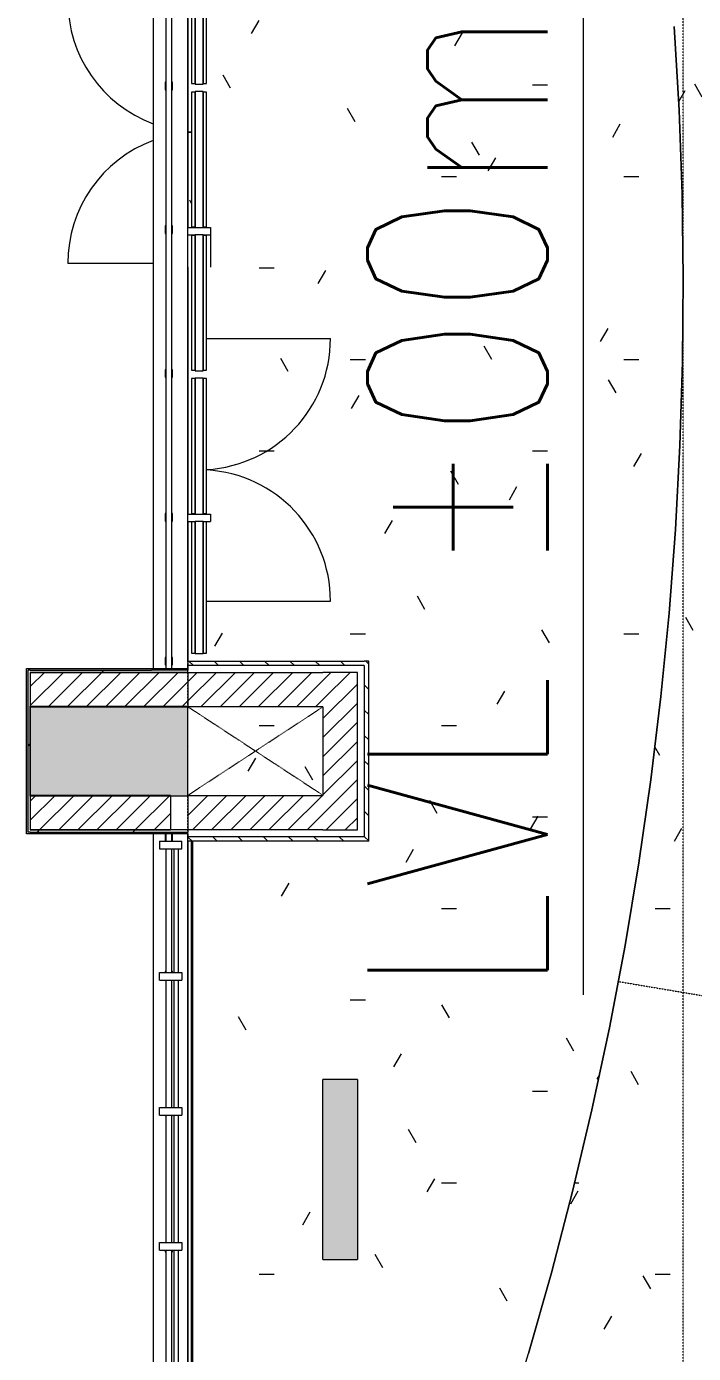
# Model space of a CAD drawing. Header units: millimetres. Extents: x -106145 to 154907, y -84585 to 152038.
# Drawn here: x 120314 to 124757, y 64092 to 72933 of the extents above; entities that cross this region are included whole.
import ezdxf

# ---------------------------------------------------------------- set-up
doc = ezdxf.new("R2010")
doc.units = ezdxf.units.MM
doc.linetypes.add('Cut Out Line', pattern=[2, 1, -1])
doc.linetypes.add('Cut Out Line _2_', pattern=[2, 1, -1])
doc.layers.add('A-DETL', color=7, linetype='Continuous', lineweight=5, true_color=0x00a600)
for name, color, linetype, lineweight in [('A-DOOR', 7, 'Continuous', 5), ('A-FLOR', 7, 'Continuous', 5), ('A-FLOR-HRAL', 7, 'Continuous', 5), ('A-FLOR-PATT', 7, 'Continuous', 5), ('A-GLAZ', 7, 'Continuous', 5), ('A-GLAZ-CURT', 7, 'Continuous', 5), ('A-GLAZ-CWMG', 7, 'Continuous', 5), ('A-WALL', 7, 'Continuous', 5), ('A-WALL-PATT', 7, 'Continuous', 5), ('G-ANNO-TEXT', 7, 'Continuous', 9), ('S-COLS', 7, 'Continuous', 5)]:
    doc.layers.add(name, color=color, linetype=linetype, lineweight=lineweight)
doc.styles.add('RomanS_B', font='', dxfattribs={"width": 0.8, "height": 1200})
doc.styles.get('RomanS_B').set_extended_font_data('RomanS', bold=True)
pattern_1 = [(45, (0, 0), (-63.63961, 63.63961), [])]
pattern_2 = [(45, (0, 0), (-318.198, 318.198), [])]
pattern_3 = [(315, (0, 0), (84.18955, 84.18955), [])]

# ---------------------------------------------------------------- blocks, each defined once
blk = doc.blocks.new('M_Curtain Wall Dbl Glass - FACADE FIRE GLASS DOOR-15601592-Site Plan -MAIN')
at = {"layer": 'A-DOOR', "color": 253, "lineweight": 9, "true_color": 0xaaaaaa}
for p, q in [((-875, 50.0007), (-875, 875)), ((875, 50.0007), (875, 875))]:
    blk.add_line(p, q, dxfattribs=at)
at = {"layer": 'A-DOOR', "color": 253, "true_color": 0xaaaaaa}
for centre, start, end in [((-875, 0), 3.30173054, 90), ((875, 0), 90, 176.69826946)]:
    blk.add_arc(centre, 875, start, end, dxfattribs=at)
blk = doc.blocks.new('M_Curtain Wall Dbl Glass - FACADE FIRE GLASS DOOR-15601768-Site Plan -MAIN')
at = {"layer": 'A-DOOR', "color": 253, "lineweight": 9, "true_color": 0xaaaaaa}
blk.add_line((-875, -49.9991), (-875, -75), dxfattribs=at)
at = {"layer": 'A-DOOR', "color": 254, "lineweight": 9, "true_color": 0xdddddd}
for p, q in [((-875, -305), (-875, -875)), ((875, -305), (875, -875))]:
    blk.add_line(p, q, dxfattribs=at)
at = {"layer": 'A-DOOR', "color": 253, "true_color": 0xaaaaaa}
for centre, start, end in [((-875, 0), 355.04747353, 356.69837511), ((875, 0), 183.30162489, 184.95252647)]:
    blk.add_arc(centre, 875, start, end, dxfattribs=at)
at = {"layer": 'A-DOOR', "color": 254, "true_color": 0xdddddd}
for centre, start, end in [((-875, 0), 270, 339.4752393), ((875, 0), 200.5247607, 270)]:
    blk.add_arc(centre, 875, start, end, dxfattribs=at)
blk = doc.blocks.new('Casework 460 - Casework 3-11736469-Site Plan -MAIN')
at = {"layer": 'A-GLAZ', "true_color": 0xeaeaea}
blk.add_hatch(color=254, dxfattribs=at).paths.add_polyline_path([(121388.7, 93835.1), (121618.7, 93835.1), (121618.7, 95035.1), (121388.7, 95035.1), (121388.7, 94492.9)], flags=0)
at = {"layer": 'A-GLAZ', "color": 253, "true_color": 0xaaaaaa}
for p, q in [((121388.7, 93835.1), (121388.7, 95035.1)), ((121618.7, 95035.1), (121388.7, 95035.1)), ((121618.7, 95035.1), (121618.7, 93835.1)), ((121388.7, 93835.1), (121618.7, 93835.1))]:
    blk.add_line(p, q, dxfattribs=at)
blk = doc.blocks.new('GLASS BUMP5 - GLASS BUMP-13435025-Site Plan -MAIN')
at = {"layer": 'A-FLOR-HRAL', "color": 254, "true_color": 0xdddddd}
for p, q in [((121237.2, 67550.7), (121237.2, 67505.1)), ((121242.2, 67550.7), (121237.2, 67550.7)), ((121242.2, 67555.1), (121242.2, 67505.1)), ((121282.2, 67505.1), (121282.2, 67555.1)), ((121287.2, 67550.7), (121282.2, 67550.7)), ((121287.2, 67505.1), (121287.2, 67550.7)), ((121237.2, 67545.7), (121237.2, 67505.1)), ((121242.2, 67545.7), (121237.2, 67545.7)), ((121287.2, 67545.7), (121282.2, 67545.7)), ((121287.2, 67505.1), (121287.2, 67545.7)), ((121242.2, 67455.1), (121242.2, 66630.1)), ((121282.2, 66630.1), (121282.2, 67455.1)), ((121237.2, 66636.7), (121237.2, 66630.1)), ((121242.2, 66636.7), (121237.2, 66636.7)), ((121242.2, 66580.1), (121242.2, 65730.1)), ((121287.2, 66636.7), (121282.2, 66636.7)), ((121282.2, 65730.1), (121282.2, 66580.1)), ((121287.2, 66630.1), (121287.2, 66636.7)), ((121237.2, 65677.7), (121242.2, 65677.7)), ((121242.2, 65680.1), (121242.2, 64830.1)), ((121282.2, 64830.1), (121282.2, 65680.1)), ((121282.2, 65677.7), (121287.2, 65677.7)), ((121237.2, 64780.1), (121237.2, 64768.7)), ((121237.2, 64768.7), (121242.2, 64768.7)), ((121242.2, 64780.1), (121242.2, 63930.1)), ((121282.2, 63930.1), (121282.2, 64780.1)), ((121282.2, 64768.7), (121287.2, 64768.7)), ((121287.2, 64768.7), (121287.2, 64780.1)), ((121237.2, 63880.1), (121237.2, 63859.7)), ((121237.2, 63859.7), (121242.2, 63859.7)), ((121242.2, 63880.1), (121242.2, 62970.1)), ((121282.2, 62970.1), (121282.2, 63880.1)), ((121282.2, 63859.7), (121287.2, 63859.7)), ((121287.2, 63859.7), (121287.2, 63880.1)), ((121237.2, 63000.7), (121237.2, 62970.1)), ((121242.2, 63000.7), (121237.2, 63000.7)), ((121287.2, 63000.7), (121282.2, 63000.7)), ((121287.2, 62970.1), (121287.2, 63000.7))]:
    blk.add_line(p, q, dxfattribs=at)
blk = doc.blocks.new('GLASS BUMP6 - GLASS BUMP-13435331-Site Plan -MAIN')
at = {"layer": 'A-FLOR-HRAL', "color": 254, "true_color": 0xdddddd}
for p, q in [((121237.2, 73525.7), (121237.2, 73475.7)), ((121242.2, 73525.7), (121237.2, 73525.7)), ((121237.2, 73520.7), (121237.2, 73470.7)), ((121242.2, 73520.7), (121237.2, 73520.7)), ((121237.2, 73475.7), (121242.2, 73475.7)), ((121242.2, 73530.1), (121242.2, 68655.1)), ((121282.2, 68655.1), (121282.2, 73530.1)), ((121287.2, 73525.7), (121282.2, 73525.7)), ((121287.2, 73520.7), (121282.2, 73520.7)), ((121282.2, 73475.7), (121287.2, 73475.7)), ((121287.2, 73475.7), (121287.2, 73525.7)), ((121287.2, 73470.7), (121287.2, 73520.7)), ((121237.2, 73470.7), (121242.2, 73470.7)), ((121282.2, 73470.7), (121287.2, 73470.7)), ((121237.2, 72562.6), (121237.2, 72512.6)), ((121242.2, 72562.6), (121237.2, 72562.6)), ((121237.2, 72512.6), (121242.2, 72512.6)), ((121287.2, 72562.6), (121282.2, 72562.6)), ((121282.2, 72512.6), (121287.2, 72512.6)), ((121287.2, 72512.6), (121287.2, 72562.6)), ((121237.2, 71604.4), (121237.2, 71554.4)), ((121242.2, 71604.4), (121237.2, 71604.4)), ((121237.2, 71554.4), (121242.2, 71554.4)), ((121287.2, 71604.4), (121282.2, 71604.4)), ((121282.2, 71554.4), (121287.2, 71554.4)), ((121287.2, 71554.4), (121287.2, 71604.4)), ((121237.2, 70646.3), (121237.2, 70596.3)), ((121242.2, 70646.3), (121237.2, 70646.3)), ((121287.2, 70646.3), (121282.2, 70646.3)), ((121287.2, 70596.3), (121287.2, 70646.3)), ((121237.2, 70596.3), (121242.2, 70596.3)), ((121282.2, 70596.3), (121287.2, 70596.3)), ((121237.2, 69688.2), (121237.2, 69638.2)), ((121242.2, 69688.2), (121237.2, 69688.2)), ((121287.2, 69688.2), (121282.2, 69688.2)), ((121287.2, 69638.2), (121287.2, 69688.2)), ((121237.2, 69638.2), (121242.2, 69638.2)), ((121282.2, 69638.2), (121287.2, 69638.2)), ((121237.2, 68730.1), (121237.2, 68680.1)), ((121242.2, 68730.1), (121237.2, 68730.1)), ((121287.2, 68730.1), (121282.2, 68730.1)), ((121287.2, 68680.1), (121287.2, 68730.1)), ((121237.2, 68680.1), (121242.2, 68680.1)), ((121282.2, 68680.1), (121287.2, 68680.1))]:
    blk.add_line(p, q, dxfattribs=at)
blk = doc.blocks.new('Steelcase V_I_A_ - Panel - Solid - Solid Panel-15601763-Site Plan -MAIN')
at = {"layer": 'A-GLAZ-CURT', "color": 253, "true_color": 0xaaaaaa}
for p, q in [((440, 26), (-440, 26)), ((-440, 26), (-440, -26)), ((437, 50), (-437, 50)), ((-437, 50), (-437, 26)), ((-437, 26), (437, 26)), ((437, 26), (437, 50)), ((440, -26), (440, 26)), ((-440, -26), (440, -26)), ((-437, -26), (-437, -50)), ((437, -26), (-437, -26)), ((-437, -50), (437, -50)), ((437, -50), (437, -26))]:
    blk.add_line(p, q, dxfattribs=at)
blk = doc.blocks.new('System Panel - Glazed-15714935-Site Plan -MAIN')
at = {"layer": 'A-GLAZ-CURT', "color": 254, "lineweight": 9, "true_color": 0xdddddd}
for p, q in [((-412.5, 49.5), (412.5, 49.5)), ((-412.5, 24.5), (-412.5, 49.5)), ((412.5, 24.5), (-412.5, 24.5)), ((412.5, 24.5), (412.5, 49.5))]:
    blk.add_line(p, q, dxfattribs=at)
blk = doc.blocks.new('Rectangular Mullion - 50 x 150mm-15568153-Site Plan -MAIN')
at = {"layer": 'A-GLAZ-CWMG', "color": 254, "lineweight": 18, "true_color": 0xdddddd}
for p, q in [((0, 75), (-50, 75)), ((-50, 75), (-50, -75)), ((0, 75), (0, -75)), ((-50, -75), (0, -75))]:
    blk.add_line(p, q, dxfattribs=at)
blk = doc.blocks.new('System Panel - Glazed-15715367-Site Plan -MAIN')
at = {"layer": 'A-GLAZ-CURT', "color": 254, "lineweight": 9, "true_color": 0xdddddd}
for p, q in [((-425, 49.5), (425, 49.5)), ((-425, 24.5), (-425, 49.5)), ((425, 24.5), (-425, 24.5)), ((425, 24.5), (425, 49.5))]:
    blk.add_line(p, q, dxfattribs=at)
blk = doc.blocks.new('Rectangular Mullion - 50 x 150mm-15568150-Site Plan -MAIN')
at = {"layer": 'A-GLAZ-CWMG', "color": 254, "lineweight": 18, "true_color": 0xdddddd}
for p, q in [((25, 75), (-25, 75)), ((-25, 75), (-25, -75)), ((25, 75), (25, -75)), ((-25, -75), (25, -75))]:
    blk.add_line(p, q, dxfattribs=at)
blk = doc.blocks.new('Steelcase V_I_A_ - Panel - Solid - Solid Panel-15601600-Site Plan -MAIN')
at = {"layer": 'A-GLAZ-CURT', "color": 253, "true_color": 0xaaaaaa}
for p, q in [((452.5, 25.9977), (-452.5, 25.9977)), ((-452.5, 25.9977), (-452.5, -25.9961)), ((449.5028, 50.0007), (-449.5028, 50.0007)), ((-449.5028, 50.0007), (-449.5028, 25.9977)), ((-449.5028, 25.9977), (449.5028, 25.9977)), ((449.5028, 25.9977), (449.5028, 50.0007)), ((452.5, -25.9961), (452.5, 25.9977)), ((-452.5, -25.9961), (452.5, -25.9961)), ((-449.5028, -25.9961), (-449.5028, -49.9991)), ((449.5028, -25.9961), (-449.5028, -25.9961)), ((-449.5028, -49.9991), (449.5028, -49.9991)), ((449.5028, -49.9991), (449.5028, -25.9961))]:
    blk.add_line(p, q, dxfattribs=at)
blk = doc.blocks.new('Steelcase V_I_A_ - Panel - Solid - Solid Panel-15601572-Site Plan -MAIN')
at = {"layer": 'A-GLAZ-CURT', "color": 253, "true_color": 0xaaaaaa}
for p, q in [((440, 25.9977), (-440, 25.9977)), ((-440, 25.9977), (-440, -25.9961)), ((437.0028, 50.0007), (-437.0028, 50.0007)), ((-437.0028, 50.0007), (-437.0028, 25.9977)), ((-437.0028, 25.9977), (437.0028, 25.9977)), ((437.0028, 25.9977), (437.0028, 50.0007)), ((440, -25.9961), (440, 25.9977)), ((-440, -25.9961), (440, -25.9961)), ((-437.0028, -25.9961), (-437.0028, -49.9991)), ((437.0028, -25.9961), (-437.0028, -25.9961)), ((-437.0028, -49.9991), (437.0028, -49.9991)), ((437.0028, -49.9991), (437.0028, -25.9961))]:
    blk.add_line(p, q, dxfattribs=at)
blk = doc.blocks.new('Rectangular Mullion - 50 x 150mm-7720602-Site Plan -MAIN')
at = {"layer": 'A-GLAZ-CWMG', "color": 254, "lineweight": 18, "true_color": 0xdddddd}
blk.add_line((25, 75), (-25, 75), dxfattribs=at)
at = {"layer": 'A-GLAZ-CWMG', "color": 253, "lineweight": 18, "true_color": 0xaaaaaa}
for p, q in [((-25, 75), (-25, 26)), ((25, 75), (25, 26)), ((-25, -26), (-25, -75)), ((-25, -75), (25, -75)), ((25, -26), (25, -75))]:
    blk.add_line(p, q, dxfattribs=at)
blk = doc.blocks.new('Steelcase V_I_A_ - Panel - Solid - Solid Panel-15601706-Site Plan -MAIN')
at = {"layer": 'A-GLAZ-CURT', "color": 253, "true_color": 0xaaaaaa}
for p, q in [((452.5, 25.9977), (-452.5, 25.9977)), ((-452.5, 25.9977), (-452.5, -25.9961)), ((449.5028, 50.0007), (-449.5028, 50.0007)), ((-449.5028, 50.0007), (-449.5028, 25.9977)), ((-449.5028, 25.9977), (449.5028, 25.9977)), ((449.5028, 25.9977), (449.5028, 50.0007)), ((452.5, -25.9961), (452.5, 25.9977)), ((-452.5, -25.9961), (452.5, -25.9961)), ((-449.5028, -25.9961), (-449.5028, -49.9991)), ((449.5028, -25.9961), (-449.5028, -25.9961)), ((-449.5028, -49.9991), (449.5028, -49.9991)), ((449.5028, -49.9991), (449.5028, -25.9961))]:
    blk.add_line(p, q, dxfattribs=at)
blk = doc.blocks.new('Rectangular Mullion - 50 x 150mm-15601696-Site Plan -MAIN')
at = {"layer": 'A-GLAZ-CWMG', "color": 254, "true_color": 0xdddddd}
blk.add_line((121388.7, 71330.1), (121388.7, 71545.1), dxfattribs=at)
at = {"layer": 'A-GLAZ-CWMG', "color": 253, "true_color": 0xaaaaaa}
blk.add_line((121538.7, 71545.1), (121538.7, 71330.1), dxfattribs=at)
blk = doc.blocks.new('MM-HOSPITAL BLOCK-C_2022_11_01_Facade reworking_rvt-1-Site Plan -MAIN')
at = {"layer": 'A-WALL-PATT', "true_color": 0xaaaaaa}
h = blk.add_hatch(dxfattribs=at)
h.set_pattern_fill('FP_10', color=253, style=0, pattern_type=2)
h.set_pattern_definition(pattern_1)
h.paths.add_polyline_path([(122288.7, 16605.1), (122518.7, 16605.1), (122518.7, 18390.1), (122288.7, 18390.1), (122288.7, 16835.1)], flags=0)
h.paths.add_polyline_path([(122518.7, 23840.1), (122518.7, 24890.1), (122288.7, 24890.1), (122288.7, 23840.1)], flags=0)
h.paths.add_polyline_path([(122518.7, 30340.1), (122518.7, 31552.6), (122288.7, 31552.6), (122288.7, 30340.1)], flags=0)
h.paths.add_polyline_path([(122518.7, 32602.6), (122518.7, 33815.1), (122288.7, 33815.1), (122288.7, 32602.6)], flags=0)
h.paths.add_polyline_path([(122288.7, 38130.1), (122518.7, 38130.1), (122518.7, 39180.1), (122288.7, 39180.1), (122288.7, 38360.1)], flags=0)
h.paths.add_polyline_path([(122288.7, 44630.1), (122518.7, 44630.1), (122518.7, 45680.1), (122288.7, 45680.1), (122288.7, 44860.1)], flags=0)
h.paths.add_polyline_path([(122518.7, 51130.1), (122518.7, 52180.1), (122288.7, 52180.1), (122288.7, 51130.1)], flags=0)
h.paths.add_polyline_path([(122288.7, 57475.1), (122518.7, 57475.1), (122518.7, 60950.1), (122288.7, 60950.1), (122288.7, 57705.1)], flags=0)
h.paths.add_polyline_path([(122518.7, 67580.1), (122518.7, 68630.1), (122288.7, 68630.1), (122288.7, 67580.1)], flags=0)
h.paths.add_polyline_path([(122288.7, 73555.1), (122518.7, 73555.1), (122518.7, 74605.1), (122288.7, 74605.1), (122288.7, 73785.1)], flags=0)
h.paths.add_polyline_path([(122518.7, 81555.1), (122518.7, 82485.1), (122288.7, 82485.1), (122288.7, 81555.1)], flags=0)
h.paths.add_polyline_path([(122288.7, 83535.1), (122518.7, 83535.1), (122518.7, 85030.1), (122288.7, 85030.1), (122288.7, 83814.4)], flags=0)
h.paths.add_polyline_path([(122288.7, 91210.1), (122518.7, 91210.1), (122518.7, 91911.1), (122288.7, 91911.1), (122288.7, 91440.1)], flags=0)
h.paths.add_polyline_path([(122288.7, 92961.1), (122518.7, 92961.1), (122518.7, 98425.1), (122288.7, 98425.1), (122288.7, 93034.2)], flags=0)
h.paths.add_polyline_path([(122518.7, 101650.1), (122518.7, 102700.1), (122288.7, 102700.1), (122288.7, 101650.1)], flags=0)
h.paths.add_polyline_path([(122518.7, 108150.1), (122518.7, 109200.1), (122288.7, 109200.1), (122288.7, 108150.1)], flags=0)
h.paths.add_polyline_path([(122288.7, 114650.1), (122518.7, 114650.1), (122518.7, 115885.1), (122288.7, 115885.1), (122288.7, 114880.1)], flags=0)
h.paths.add_polyline_path([(122518.7, 116935.1), (122518.7, 118170.1), (122288.7, 118170.1), (122288.7, 116935.1)], flags=0)
h.paths.add_polyline_path([(122288.7, 121150.1), (122518.7, 121150.1), (122518.7, 122200.1), (122288.7, 122200.1), (122288.7, 121380.1)], flags=0)
h.paths.add_polyline_path([(122518.7, 129080.1), (122518.7, 130865), (122288.7, 130865), (122288.7, 129080.1)], flags=0)
at = {"layer": 'A-WALL-PATT', "true_color": 0xd4d4d4}
h = blk.add_hatch(dxfattribs=at)
h.set_pattern_fill('FP_16', color=254, style=0, pattern_type=2)
h.set_pattern_definition(pattern_3)
h.paths.add_polyline_path([(121629.8, 68675.1), (122563.7, 68675.1), (122563.7, 68705.1), (121388.7, 68705.1), (121388.7, 68675.1)], flags=0)
h = blk.add_hatch(dxfattribs=at)
h.set_pattern_fill('FP_16', color=254, style=0, pattern_type=2)
h.set_pattern_definition(pattern_3)
h.paths.add_polyline_path([(122593.7, 67535.1), (122593.7, 68705.1), (122563.7, 68705.1), (122563.7, 67535.1)], flags=0)
at = {"layer": 'A-WALL-PATT', "true_color": 0xffdbdb}
for points in [[(120338.7, 67555.1), (120338.7, 67565.1), (120323.7, 67565.1), (120323.7, 68645.1), (120338.7, 68645.1), (120338.7, 68655.1), (120313.7, 68655.1), (120313.7, 67555.1), (120323.7, 67555.1)], [(120338.7, 68645.1), (121146.2, 68645.1), (121146.2, 68655.1), (120338.7, 68655.1)], [(121146.2, 68645.1), (121388.7, 68645.1), (121388.7, 68655.1), (121146.2, 68655.1)], [(121388.7, 67555.1), (121388.7, 67565.1), (120338.7, 67565.1), (120338.7, 67555.1), (121367.3, 67555.1)]]:
    blk.add_hatch(color=254, dxfattribs=at).paths.add_polyline_path(points, flags=0)
at = {"layer": 'A-WALL-PATT', "true_color": 0xaaaaaa}
h = blk.add_hatch(dxfattribs=at)
h.set_pattern_fill('FP_13', color=253, style=0, pattern_type=2)
h.set_pattern_definition(pattern_2)
h.paths.add_polyline_path([(120323.7, 67565.1), (120338.7, 67565.1), (120338.7, 68645.1), (120323.7, 68645.1)], flags=0)
h = blk.add_hatch(dxfattribs=at)
h.set_pattern_fill('FP_13', color=253, style=0, pattern_type=2)
h.set_pattern_definition(pattern_2)
h.paths.add_polyline_path([(120338.7, 68630.1), (121146.2, 68630.1), (121146.2, 68645.1), (120338.7, 68645.1)], flags=0)
h = blk.add_hatch(dxfattribs=at)
h.set_pattern_fill('FP_10', color=253, style=0, pattern_type=2)
h.set_pattern_definition(pattern_1)
h.paths.add_polyline_path([(121388.7, 68400.1), (121388.7, 68630.1), (120338.7, 68630.1), (120338.7, 68400.1), (121104.7, 68400.1)], flags=0)
h = blk.add_hatch(dxfattribs=at)
h.set_pattern_fill('FP_10', color=253, style=0, pattern_type=2)
h.set_pattern_definition(pattern_1)
h.paths.add_polyline_path([(121388.7, 68400.1), (122288.7, 68400.1), (122288.7, 68630.1), (121388.7, 68630.1), (121388.7, 68601.7)], flags=0)
h = blk.add_hatch(dxfattribs=at)
h.set_pattern_fill('FP_10', color=253, style=0, pattern_type=2)
h.set_pattern_definition(pattern_1)
h.paths.add_polyline_path([(120338.7, 67580.1), (121273.7, 67580.1), (121273.7, 67810.1), (120338.7, 67810.1)], flags=0)
h = blk.add_hatch(dxfattribs=at)
h.set_pattern_fill('FP_10', color=253, style=0, pattern_type=2)
h.set_pattern_definition(pattern_1)
h.paths.add_polyline_path([(121388.7, 67580.1), (122288.7, 67580.1), (122288.7, 67810.1), (121388.7, 67810.1), (121388.7, 67679.7)], flags=0)
h = blk.add_hatch(dxfattribs=at)
h.set_pattern_fill('FP_13', color=253, style=0, pattern_type=2)
h.set_pattern_definition(pattern_2)
h.paths.add_polyline_path([(121367.3, 67565.1), (121388.7, 67565.1), (121388.7, 67580.1), (120338.7, 67580.1), (120338.7, 67565.1), (121104.7, 67565.1)], flags=0)
at = {"layer": 'A-WALL-PATT', "true_color": 0xd4d4d4}
h = blk.add_hatch(dxfattribs=at)
h.set_pattern_fill('FP_16', color=254, style=0, pattern_type=2)
h.set_pattern_definition(pattern_3)
h.paths.add_polyline_path([(122593.7, 67505.1), (122593.7, 67535.1), (121388.7, 67535.1), (121388.7, 67505.1), (121629.8, 67505.1)], flags=0)
at = {"layer": 'S-COLS', "true_color": 0xd4d4d4}
blk.add_hatch(color=254, dxfattribs=at).paths.add_polyline_path([(120579.6, 67805.1), (121388.7, 67805.1), (121388.7, 68405.1), (120338.7, 68405.1), (120338.7, 67805.1)], flags=0)
at = {"layer": 'A-DETL', "color": 254, "linetype": 'Cut Out Line', "true_color": 0xe9e3e5}
for p, q in [((122288.7, 67810.1), (121388.7, 68400.1)), ((122288.7, 68400.1), (121388.7, 67810.1))]:
    blk.add_line(p, q, dxfattribs=at)
at = {"layer": 'A-WALL', "color": 254, "true_color": 0xdddddd}
for p, q in [((121158.7, 68655.1), (121158.7, 73530.1)), ((121388.7, 73430.1), (121388.7, 71595.1)), ((121388.7, 71330.1), (121388.7, 69685.1)), ((121388.7, 69635.1), (121388.7, 68705.1)), ((120313.7, 67555.1), (120313.7, 68655.1)), ((120313.7, 68655.1), (120338.7, 68655.1)), ((120338.7, 68655.1), (121146.2, 68655.1)), ((120338.7, 68630.1), (121146.2, 68630.1)), ((121146.2, 68630.1), (120338.7, 68630.1)), ((120338.7, 68630.1), (120338.7, 68400.1)), ((121146.2, 68655.1), (121388.7, 68655.1)), ((121388.7, 68675.1), (121388.7, 68655.1)), ((121388.7, 68655.1), (121388.7, 68645.1)), ((120338.7, 67810.1), (120338.7, 67580.1)), ((120338.7, 67555.1), (120313.7, 67555.1)), ((121388.7, 67555.1), (120338.7, 67555.1)), ((121158.7, 62920.1), (121158.7, 67555.1)), ((121388.7, 67555.1), (121388.7, 67565.1)), ((121388.7, 67555.1), (121388.7, 67535.1)), ((121388.7, 67505.1), (121388.7, 62920.1))]:
    blk.add_line(p, q, dxfattribs=at)
at = {"layer": 'A-WALL', "color": 253, "lineweight": 18, "true_color": 0xaaaaaa}
for p, q in [((121388.7, 68705.1), (122563.7, 68705.1)), ((122593.7, 68705.1), (122563.7, 68705.1)), ((122593.7, 67535.1), (122593.7, 68705.1)), ((122563.7, 68675.1), (121388.7, 68675.1)), ((121388.7, 68630.1), (122288.7, 68630.1)), ((122518.7, 68630.1), (122288.7, 68630.1)), ((122518.7, 67580.1), (122518.7, 68630.1)), ((122563.7, 68675.1), (122563.7, 67535.1)), ((122288.7, 68400.1), (121388.7, 68400.1)), ((122288.7, 68400.1), (122288.7, 67810.1)), ((121388.7, 67810.1), (122288.7, 67810.1)), ((122288.7, 67580.1), (121388.7, 67580.1)), ((122288.7, 67580.1), (122518.7, 67580.1)), ((122563.7, 67535.1), (121388.7, 67535.1)), ((122593.7, 67505.1), (121388.7, 67505.1)), ((121418.7, 67505.1), (121413.7, 67505.1)), ((121413.7, 67505.1), (121413.7, 61025.1)), ((121418.7, 61025.1), (121418.7, 67505.1)), ((122593.7, 67505.1), (122593.7, 67535.1))]:
    blk.add_line(p, q, dxfattribs=at)
at = {"layer": 'A-WALL', "color": 254, "lineweight": 18, "true_color": 0xdddddd}
for p, q in [((121388.7, 68705.1), (121388.7, 68675.1)), ((120323.7, 67565.1), (120323.7, 68645.1)), ((120338.7, 68645.1), (120323.7, 68645.1)), ((120338.7, 68645.1), (121146.2, 68645.1)), ((121388.7, 68645.1), (121146.2, 68645.1)), ((121146.2, 68630.1), (121388.7, 68630.1)), ((121388.7, 68630.1), (121146.2, 68630.1)), ((121388.7, 68630.1), (121388.7, 68645.1)), ((121388.7, 68630.1), (121388.7, 68400.1)), ((120338.7, 68400.1), (120338.7, 67810.1)), ((120338.7, 68400.1), (121388.7, 68400.1)), ((121273.7, 67810.1), (120338.7, 67810.1)), ((121273.7, 67810.1), (121273.7, 67580.1)), ((121388.7, 67810.1), (121388.7, 67580.1)), ((120338.7, 67565.1), (120323.7, 67565.1)), ((121388.7, 67580.1), (120338.7, 67580.1)), ((120338.7, 67580.1), (121273.7, 67580.1)), ((120338.7, 67565.1), (121388.7, 67565.1)), ((121388.7, 67580.1), (121388.7, 67565.1)), ((121388.7, 67505.1), (121388.7, 67535.1))]:
    blk.add_line(p, q, dxfattribs=at)
at = {"layer": 'A-WALL', "color": 253, "true_color": 0xaaaaaa}
for p, q in [((121413.7, 62920.1), (121413.7, 67505.1)), ((121413.7, 62920.1), (121413.7, 67505.1)), ((121418.7, 67505.1), (121418.7, 62920.1)), ((121418.7, 67505.1), (121418.7, 62920.1))]:
    blk.add_line(p, q, dxfattribs=at)
at = {"layer": 'S-COLS', "color": 254, "true_color": 0xdddddd}
for p, q in [((120338.7, 67805.1), (120338.7, 68405.1)), ((120338.7, 68405.1), (121388.7, 68405.1)), ((121388.7, 67810.1), (121388.7, 68400.1)), ((121388.7, 67805.1), (120338.7, 67805.1))]:
    blk.add_line(p, q, dxfattribs=at)
at = {"color": 253, "lineweight": 5, "true_color": 0xaaaaaa}
for name, p in [('GLASS BUMP6 - GLASS BUMP-13435331-Site Plan -MAIN', (0, 0)), ('Rectangular Mullion - 50 x 150mm-15601696-Site Plan -MAIN', (0, 0)), ('GLASS BUMP5 - GLASS BUMP-13435025-Site Plan -MAIN', (0, 0)), ('Casework 460 - Casework 3-11736469-Site Plan -MAIN', (900, -29118.1))]:
    blk.add_blockref(name, p, dxfattribs=at)
for name, p, rotation in [('Steelcase V_I_A_ - Panel - Solid - Solid Panel-15601763-Site Plan -MAIN', (121463.7, 72990.1), 269.9999999999998), ('M_Curtain Wall Dbl Glass - FACADE FIRE GLASS DOOR-15601768-Site Plan -MAIN', (121463.7, 72230.1), 269.9999999999998), ('Steelcase V_I_A_ - Panel - Solid - Solid Panel-15601600-Site Plan -MAIN', (121463.7, 72047.6), 269.9999999999998), ('Steelcase V_I_A_ - Panel - Solid - Solid Panel-15601706-Site Plan -MAIN', (121463.7, 71092.6), 269.9999999999998), ('M_Curtain Wall Dbl Glass - FACADE FIRE GLASS DOOR-15601592-Site Plan -MAIN', (121463.7, 69980.1), 269.9999999999998), ('Steelcase V_I_A_ - Panel - Solid - Solid Panel-15601600-Site Plan -MAIN', (121463.7, 70137.6), 269.9999999999998), ('Steelcase V_I_A_ - Panel - Solid - Solid Panel-15601572-Site Plan -MAIN', (121463.7, 69195.1), 269.9999999999998), ('Rectangular Mullion - 50 x 150mm-15568153-Site Plan -MAIN', (121273.7, 67505.1), 90), ('System Panel - Glazed-15714935-Site Plan -MAIN', (121273.7, 67042.6), 270), ('System Panel - Glazed-15715367-Site Plan -MAIN', (121273.7, 66155.1), 270), ('System Panel - Glazed-15715367-Site Plan -MAIN', (121273.7, 65255.1), 270), ('System Panel - Glazed-15715367-Site Plan -MAIN', (121273.7, 64355.1), 270)]:
    blk.add_blockref(name, p, dxfattribs=dict(at, rotation=rotation))
at = {"color": 253, "lineweight": 5, "true_color": 0xaaaaaa, "extrusion": (0, 0, -1)}
for name, p, rotation in [('Rectangular Mullion - 50 x 150mm-7720602-Site Plan -MAIN', (-121463.7, 71570.1), 270.0000000000002), ('Rectangular Mullion - 50 x 150mm-7720602-Site Plan -MAIN', (-121463.7, 69660.1), 270.0000000000002), ('Rectangular Mullion - 50 x 150mm-15568150-Site Plan -MAIN', (-121273.7, 66605.1), 270), ('Rectangular Mullion - 50 x 150mm-15568150-Site Plan -MAIN', (-121273.7, 65705.1), 270), ('Rectangular Mullion - 50 x 150mm-15568150-Site Plan -MAIN', (-121273.7, 64805.1), 270)]:
    blk.add_blockref(name, p, dxfattribs=dict(at, rotation=rotation))

msp = doc.modelspace()

# ---------------------------------------------------------------- hatches: boundary and pattern name
at = {"layer": 'A-FLOR-PATT', "true_color": 0xfe9e9e}
h = msp.add_hatch(dxfattribs=at)
h.set_pattern_fill('FP_70', color=21, style=0, pattern_type=2)
h.set_pattern_definition([(0, (273.4, 0), (2435.815, 609.6), [100.477, -1726.384, 100.477, -11469.644]), (0, (273.4, 0), (2435.815, 609.6), [-1927.339, -1726.384, 100.477, -3553.245, -6089.538]), (0, (273.4, 0), (2435.815, 609.6), [-7307.445, 100.477, -1726.384, 100.477, -4162.199]), (0, (273.4, 0), (2435.815, 609.6), [-9234.784, -1117.43, 100.477, -2944.29]), (119.974, (1186.84, 304.8), (-1745.2868, 1806.9075), [100.557, -1727.758, -11579.332]), (119.974, (1186.84, 304.8), (-1745.2868, 1806.9075), [-1828.316, 100.557, -1727.758, -9751.016]), (119.974, (1186.84, 304.8), (-1745.2868, 1806.9075), [-3656.63, 100.557, -3556.074, -6094.385]), (119.974, (1186.84, 304.8), (-1745.2868, 1806.9075), [-7313.262, 100.557, -1727.758, -4266.07]), (119.974, (1186.84, 304.8), (-1745.2868, 1806.9075), [-9141.578, 100.557, -1118.32, -3047.193]), (119.974, (1186.84, 304.8), (-1745.2868, 1806.9075), [-10360.455, 100.557, -2946.635]), (240.026, (1491.3, 1524), (-690.5514, -2416.513), [100.557, -1727.758, -11579.332]), (240.026, (1491.3, 1524), (-690.5514, -2416.513), [-1828.316, 100.557, -1727.758, -9751.016]), (240.026, (1491.3, 1524), (-690.5514, -2416.513), [-3656.63, 100.557, -3556.074, -6094.385]), (240.026, (1491.3, 1524), (-690.5514, -2416.513), [-7313.262, 100.557, -1727.758, -4266.07]), (240.026, (1491.3, 1524), (-690.5514, -2416.513), [-9141.578, 100.557, -1118.32, -3047.193]), (240.026, (1491.3, 1524), (-690.5514, -2416.513), [-10360.455, 100.557, -2946.635])])
h.paths.add_polyline_path([(122716.48, 60950.05), (128680.8, 60950.05), (128915.17, 61460.94), (129137.93, 61977), (129348.96, 62497.96), (129548.17, 63023.56), (129735.43, 63553.53), (129910.67, 64087.59), (130073.79, 64625.48), (130224.71, 65166.92), (130363.35, 65711.64), (130489.64, 66259.35), (130603.51, 66809.78), (130704.91, 67362.64), (130793.79, 67917.65), (130870.1, 68474.52), (130936.5, 69062.72), (130984.85, 69592.74), (131023.23, 70153.51), (131048.93, 70715.01), (131061.93, 71276.94), (131061.93, 71852.19), (131049.81, 72400.96), (131024.69, 72962.48), (130986.88, 73523.29), (130936.41, 74083.1), (130873.29, 74641.63), (130797.56, 75198.58), (130709.26, 75753.69), (130581.28, 76438.57), (130495.13, 76857.19), (130369.41, 77405.03), (130231.33, 77949.89), (130080.98, 78491.49), (129918.41, 79029.55), (129743.73, 79563.8), (129544.71, 80126.5), (129358.35, 80619.76), (129147.85, 81140.94), (128925.63, 81657.23), (128691.79, 82168.36), (128484.2, 82029.25), (128273.79, 81911.76), (128103.89, 81830.26), (127931.03, 81759.43), (127748.98, 81697.27), (127565.41, 81646.58), (127378.76, 81606.82), (127189.79, 81578.22), (126999.26, 81560.95), (126807.95, 81555.05), (122593.75, 81555.05), (122593.75, 81480.05), (122474.83, 81480.05), (122680.04, 81013.84), (122881.98, 80527.73), (123084.79, 80006.95), (123275.91, 79481.76), (123455.24, 78952.43), (123662.29, 78282.54), (123778.19, 77882.41), (123921.65, 77342.26), (124052.99, 76799.03), (124172.16, 76253), (124279.1, 75704.44), (124373.74, 75153.63), (124456.83, 74594.61), (124525.98, 74046.35), (124583.49, 73490.44), (124628.57, 72933.38), (124661.18, 72375.45), (124681.32, 71816.93), (124688.96, 71258.09), (124684.11, 70699.24), (124666.76, 70140.63), (124636.94, 69582.54), (124594.65, 69025.26), (124539.9, 68469.07), (124472.74, 67914.23), (124369.48, 67218.76), (124301.31, 66809.77), (124197.12, 66260.68), (124080.68, 65714.07), (123952.04, 65170.19), (123811.29, 64629.32), (123658.48, 64091.74), (123484.73, 63530.83), (123317, 63027.48), (123128.51, 62501.35), (122928.3, 61979.56), (122680.04, 61378.8), (122525.84, 61025.05), (122593.75, 61025.05), (122593.75, 60950.05), (122689.03, 60950.05)], flags=0)
h.paths.add_polyline_path([(122493.14, 60950.05), (122563.75, 60950.05), (122563.75, 60995.05), (122512.76, 60995.05)], flags=0)
h.paths.add_polyline_path([(122473.91, 81510.05), (122563.75, 81510.05), (122563.75, 81555.05), (122441.69, 81555.05), (122461.57, 81510.05)], flags=0)
h = msp.add_hatch(dxfattribs=at)
h.set_pattern_fill('FP_71', color=21, style=0, pattern_type=2)
h.set_pattern_definition([(0, (1050.55, 0), (2428.372, 609.6), [100.17, -1721.108, 100.17, -11434.595]), (0, (1050.55, 0), (2428.372, 609.6), [-1921.45, -1721.108, 100.17, -3542.387, -6070.93]), (0, (1050.55, 0), (2428.372, 609.6), [-7285.115, 100.17, -1721.108, 100.17, -4149.48]), (0, (1050.55, 0), (2428.372, 609.6), [-9206.564, -1114.016, 100.17, -2935.294]), (119.898, (1961.2, 304.8), (-1739.9484, 1806.9122), [100.48, -1726.442, -11570.51]), (119.898, (1961.2, 304.8), (-1739.9484, 1806.9122), [-1826.923, 100.48, -1726.442, -9743.587]), (119.898, (1961.2, 304.8), (-1739.9484, 1806.9122), [-3653.845, 100.48, -3553.364, -6089.742]), (119.898, (1961.2, 304.8), (-1739.9484, 1806.9122), [-7307.69, 100.48, -1726.442, -4262.82]), (119.898, (1961.2, 304.8), (-1739.9484, 1806.9122), [-9134.613, 100.48, -1117.468, -3044.87]), (119.898, (1961.2, 304.8), (-1739.9484, 1806.9122), [-10352.56, 100.48, -2944.39]), (240.102, (2264.73, 1524), (-688.4338, -2416.515), [100.48, -1726.442, -11570.51]), (240.102, (2264.73, 1524), (-688.4338, -2416.515), [-1826.923, 100.48, -1726.442, -9743.587]), (240.102, (2264.73, 1524), (-688.4338, -2416.515), [-3653.845, 100.48, -3553.364, -6089.742]), (240.102, (2264.73, 1524), (-688.4338, -2416.515), [-7307.69, 100.48, -1726.442, -4262.82]), (240.102, (2264.73, 1524), (-688.4338, -2416.515), [-9134.613, 100.48, -1117.468, -3044.87]), (240.102, (2264.73, 1524), (-688.4338, -2416.515), [-10352.56, 100.48, -2944.39])])
h.paths.add_polyline_path([(121388.75, 60950.05), (122493.14, 60950.05), (122512.76, 60995.05), (121388.75, 60995.05)], flags=0)
h.paths.add_polyline_path([(121442.93, 61025.05), (122525.84, 61025.05), (122716.48, 61462.37), (122928.3, 61979.56), (123128.51, 62501.35), (123317, 63027.49), (123493.69, 63557.71), (123658.48, 64091.74), (123811.29, 64629.33), (123952.05, 65170.2), (124080.68, 65714.08), (124197.12, 66260.69), (124301.31, 66809.78), (124393.2, 67361.06), (124472.75, 67914.25), (124539.91, 68469.08), (124597.49, 69062.72), (124636.94, 69582.56), (124666.77, 70140.64), (124684.11, 70699.26), (124688.96, 71258.12), (124681.32, 71816.95), (124661.18, 72375.47), (124628.57, 72933.4), (124583.49, 73490.46), (124525.97, 74046.38), (124456.04, 74600.87), (124373.74, 75153.66), (124279.09, 75704.47), (124172.16, 76253.03), (124052.99, 76799.06), (123921.64, 77342.29), (123778.18, 77882.44), (123622.69, 78419.26), (123455.23, 78952.47), (123275.9, 79481.8), (123038.24, 80126.5), (122881.97, 80527.77), (122665.53, 81048.48), (122474.83, 81480.05), (121388.75, 81480.05), (121388.75, 74680.05), (122593.75, 74680.05), (122593.75, 73480.05), (121538.75, 73480.05), (121538.75, 73430.05), (121513.75, 73427.05), (121513.75, 72553.05), (121413.75, 72553.05), (121413.75, 73427.05), (121388.75, 73427.05), (121388.75, 71595.05), (121413.75, 71598.05), (121413.75, 72497.06), (121513.75, 72497.06), (121513.75, 71598.05), (121538.75, 71595.05), (121538.75, 71330.05), (121513.75, 71330.05), (121513.75, 70643.05), (121413.75, 70643.05), (121413.75, 71330.05), (121388.75, 71330.05), (121388.75, 69685.05), (121413.75, 69688.05), (121413.75, 70587.06), (121513.75, 70587.06), (121513.75, 69688.05), (121538.75, 69685.05), (121538.75, 69635.05), (121513.75, 69632.06), (121513.75, 68758.05), (121413.75, 68758.05), (121413.75, 69632.06), (121388.75, 69632.06), (121388.75, 68705.05), (122593.75, 68705.05), (122593.75, 67505.05), (121388.75, 67505.05), (121388.75, 61025.05), (121438.13, 61025.05)], flags=0)
h.paths.add_polyline_path([(122518.75, 64716.98), (122288.75, 64716.98), (122288.75, 65916.98), (122518.75, 65916.98), (122518.75, 64746.34)], flags=0)
h.paths.add_polyline_path([(122518.75, 67535.05), (122563.75, 67535.05), (122563.75, 68675.05), (121388.75, 68675.05), (121388.75, 68630.05), (122518.75, 68630.05), (122518.75, 67580.05), (121388.75, 67580.05), (121388.75, 67535.05), (122487.96, 67535.05)], flags=0)
h.paths.add_polyline_path([(121388.75, 67810.05), (122288.75, 67810.05), (122288.75, 68400.05), (121388.75, 68400.05), (121388.75, 68140.74)], flags=0)
h.paths.add_polyline_path([(121388.75, 73510.05), (122563.75, 73510.05), (122563.75, 74650.05), (121388.75, 74650.05), (121388.75, 74605.05), (122518.75, 74605.05), (122518.75, 73555.05), (121388.75, 73555.05), (121388.75, 73530.05)], flags=0)
h.paths.add_polyline_path([(121698.75, 73785.05), (122288.75, 73785.05), (122288.75, 74375.05), (121388.75, 74375.05), (121388.75, 73785.05), (121629.85, 73785.05)], flags=0)
h.paths.add_polyline_path([(121429.74, 81510.05), (122461.57, 81510.05), (122441.69, 81555.05), (121388.75, 81555.09), (121388.75, 81510.05), (121424.51, 81510.05)], flags=0)

# ---------------------------------------------------------------- linework, layer by layer
at = {"layer": 'A-DETL', "color": 8, "linetype": 'Cut Out Line _2_', "true_color": 0x808080}
for p, q in [((121388.75, 17735.05), (121388.75, 129735.05)), ((124688.75, 58155.09), (124688.75, 81555.09)), ((124257.38, 66570.04), (138501.12, 64176.14))]:
    msp.add_line(p, q, dxfattribs=at)
at = {"layer": 'A-FLOR', "color": 9, "true_color": 0xc1b9bb}
for p, q in [((121388.75, 71595.05), (121388.75, 73430.05)), ((124628.57, 72933.38), (124661.18, 72375.47)), ((124661.18, 72375.45), (124681.32, 71816.95)), ((124681.32, 71816.93), (124688.96, 71258.12)), ((121388.75, 69685.05), (121388.75, 71330.05)), ((124688.96, 71258.1), (124684.11, 70699.26)), ((124684.11, 70699.24), (124666.77, 70140.64)), ((124666.76, 70140.63), (124636.94, 69582.56)), ((121388.75, 68705.05), (121388.75, 69635.05)), ((124636.94, 69582.54), (124594.65, 69025.28)), ((124594.65, 69025.26), (124539.91, 68469.08)), ((124539.9, 68469.07), (124472.75, 67914.25)), ((124472.74, 67914.23), (124393.2, 67361.06)), ((121388.75, 61025.05), (121388.75, 67505.05)), ((124393.2, 67361.04), (124301.31, 66809.78)), ((124301.31, 66809.77), (124197.12, 66260.69)), ((124197.12, 66260.68), (124080.68, 65714.08)), ((124080.67, 65714.07), (123952.05, 65170.2)), ((123952.04, 65170.19), (123811.29, 64629.33)), ((123811.29, 64629.32), (123658.48, 64091.74))]:
    msp.add_line(p, q, dxfattribs=at)
at = {"layer": 'A-FLOR', "color": 8, "true_color": 0x827c7e}
for p, q in [((124628.57, 72933.38), (124661.18, 72375.47)), ((124661.18, 72375.45), (124681.32, 71816.95)), ((124681.32, 71816.93), (124688.96, 71258.12)), ((124688.96, 71258.1), (124684.11, 70699.26)), ((124684.11, 70699.24), (124666.77, 70140.64)), ((124666.76, 70140.63), (124636.94, 69582.56)), ((124636.94, 69582.54), (124594.65, 69025.28)), ((124594.65, 69025.26), (124539.91, 68469.08)), ((124539.9, 68469.07), (124472.75, 67914.25)), ((124472.74, 67914.23), (124393.2, 67361.06)), ((124393.2, 67361.04), (124301.31, 66809.78)), ((124301.31, 66809.77), (124197.12, 66260.69)), ((124197.12, 66260.68), (124080.68, 65714.08)), ((124080.67, 65714.07), (123952.05, 65170.2)), ((123952.04, 65170.19), (123811.29, 64629.33)), ((123811.29, 64629.32), (123658.48, 64091.74))]:
    msp.add_line(p, q, dxfattribs=at)
at = {"layer": 'A-FLOR', "color": 254, "true_color": 0xdbd9d9}
for p, q in [((121388.75, 68655.05), (121388.75, 68675.05)), ((121388.75, 67810.05), (121388.75, 68400.05)), ((121388.75, 67535.05), (121388.75, 67555.05))]:
    msp.add_line(p, q, dxfattribs=at)
at = {"layer": 'A-FLOR', "flags": 128}
msp.add_lwpolyline([(122526.56, 61024.75), (122716.48, 61462.37), (122928.3, 61979.56), (123128.51, 62501.35), (123317, 63027.49), (123493.69, 63557.71), (123658.48, 64091.74), (123811.29, 64629.33), (123952.05, 65170.2), (124080.68, 65714.08), (124197.12, 66260.69), (124301.31, 66809.78), (124393.2, 67361.06), (124472.75, 67914.25), (124539.91, 68469.08), (124594.65, 69025.28), (124636.94, 69582.56), (124666.77, 70140.64), (124684.11, 70699.26), (124688.96, 71258.12), (124681.32, 71816.95), (124661.18, 72375.47), (124628.57, 72933.4)], dxfattribs=at)

# ---------------------------------------------------------------- block references
at = {"lineweight": 5}
msp.add_blockref('MM-HOSPITAL BLOCK-C_2022_11_01_Facade reworking_rvt-1-Site Plan -MAIN', (0, 0), dxfattribs=at)

# ---------------------------------------------------------------- texts
at = {"layer": 'G-ANNO-TEXT', "color": 1, "true_color": 0xff0000, "insert": (122584.53, 66480.31), "char_height": 1200, "width": 11390.376, "attachment_point": 1, "rotation": 90, "style": 'RomanS_B'}
msp.add_mtext('\\LLVL ±00mm', dxfattribs=at)

doc.saveas('drawing.dxf')
